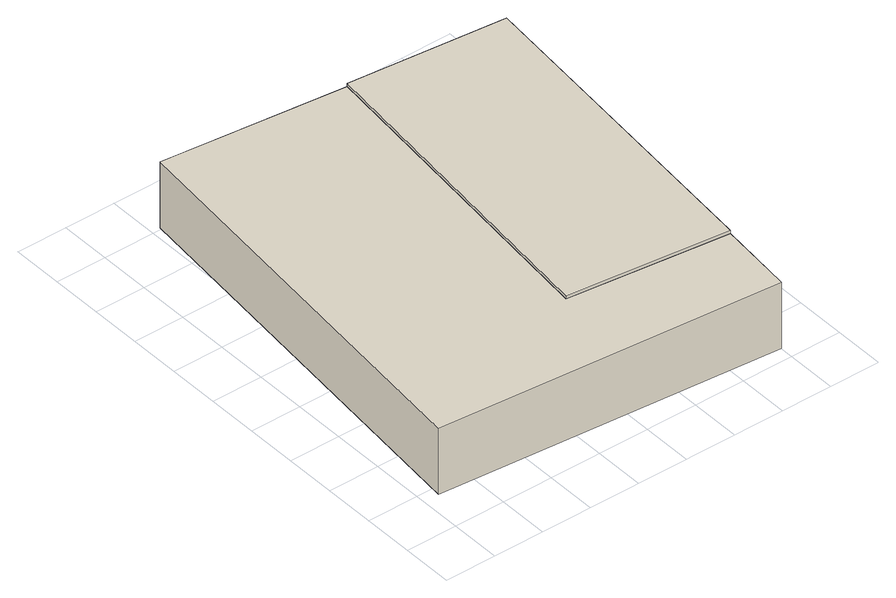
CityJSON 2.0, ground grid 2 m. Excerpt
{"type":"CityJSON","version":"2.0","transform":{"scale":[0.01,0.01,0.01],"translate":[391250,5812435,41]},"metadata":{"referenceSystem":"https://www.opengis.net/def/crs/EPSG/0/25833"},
"CityObjects":{
"building1":{"type":"Building","attributes":{"Gemeindeschluessel":"11000007","BezugspunktDach":"2200","function":"51009_1610","measuredHeight":2.73,"storeysAboveGround":0},"address":[{"country":"Germany","locality":"Berlin"}],"geometry":[{"type":"Solid","lod":"1","boundaries":[[[[0,1,2,3,4,5]],[[6,7,8,9,10,11]],[[6,11,5,4]],[[7,6,4,3]],[[8,7,3,2]],[[9,8,2,1]],[[10,9,1,0]],[[11,10,0,5]]]]}]},
"building2":{"type":"Building","attributes":{"Gemeindeschluessel":"11000007","BezugspunktDach":"2200","function":"31001_1313","measuredHeight":2.86,"storeysAboveGround":1},"address":[{"country":"Germany","locality":"Berlin","thoroughfareNumber":"51","thoroughfareName":"Ullsteinstraße"}],"geometry":[{"type":"Solid","lod":"1","boundaries":[[[[12,13,14,15]],[[7,16,9,8]],[[7,8,15,14]],[[16,7,14,13]],[[9,16,13,12]],[[8,9,12,15]]]]}]}
},
"vertices":[
[1403,54,280],[1434,355,280],[806,427,280],[952,1731,280],[236,1809,280],[62,164,280],[236,1809,7],[952,1731,7],[806,427,7],[1434,355,7],[1403,54,7],[62,164,7],
[1434,355,293],[1568,1670,293],[952,1731,293],[806,427,293],[1568,1670,7]
]}
